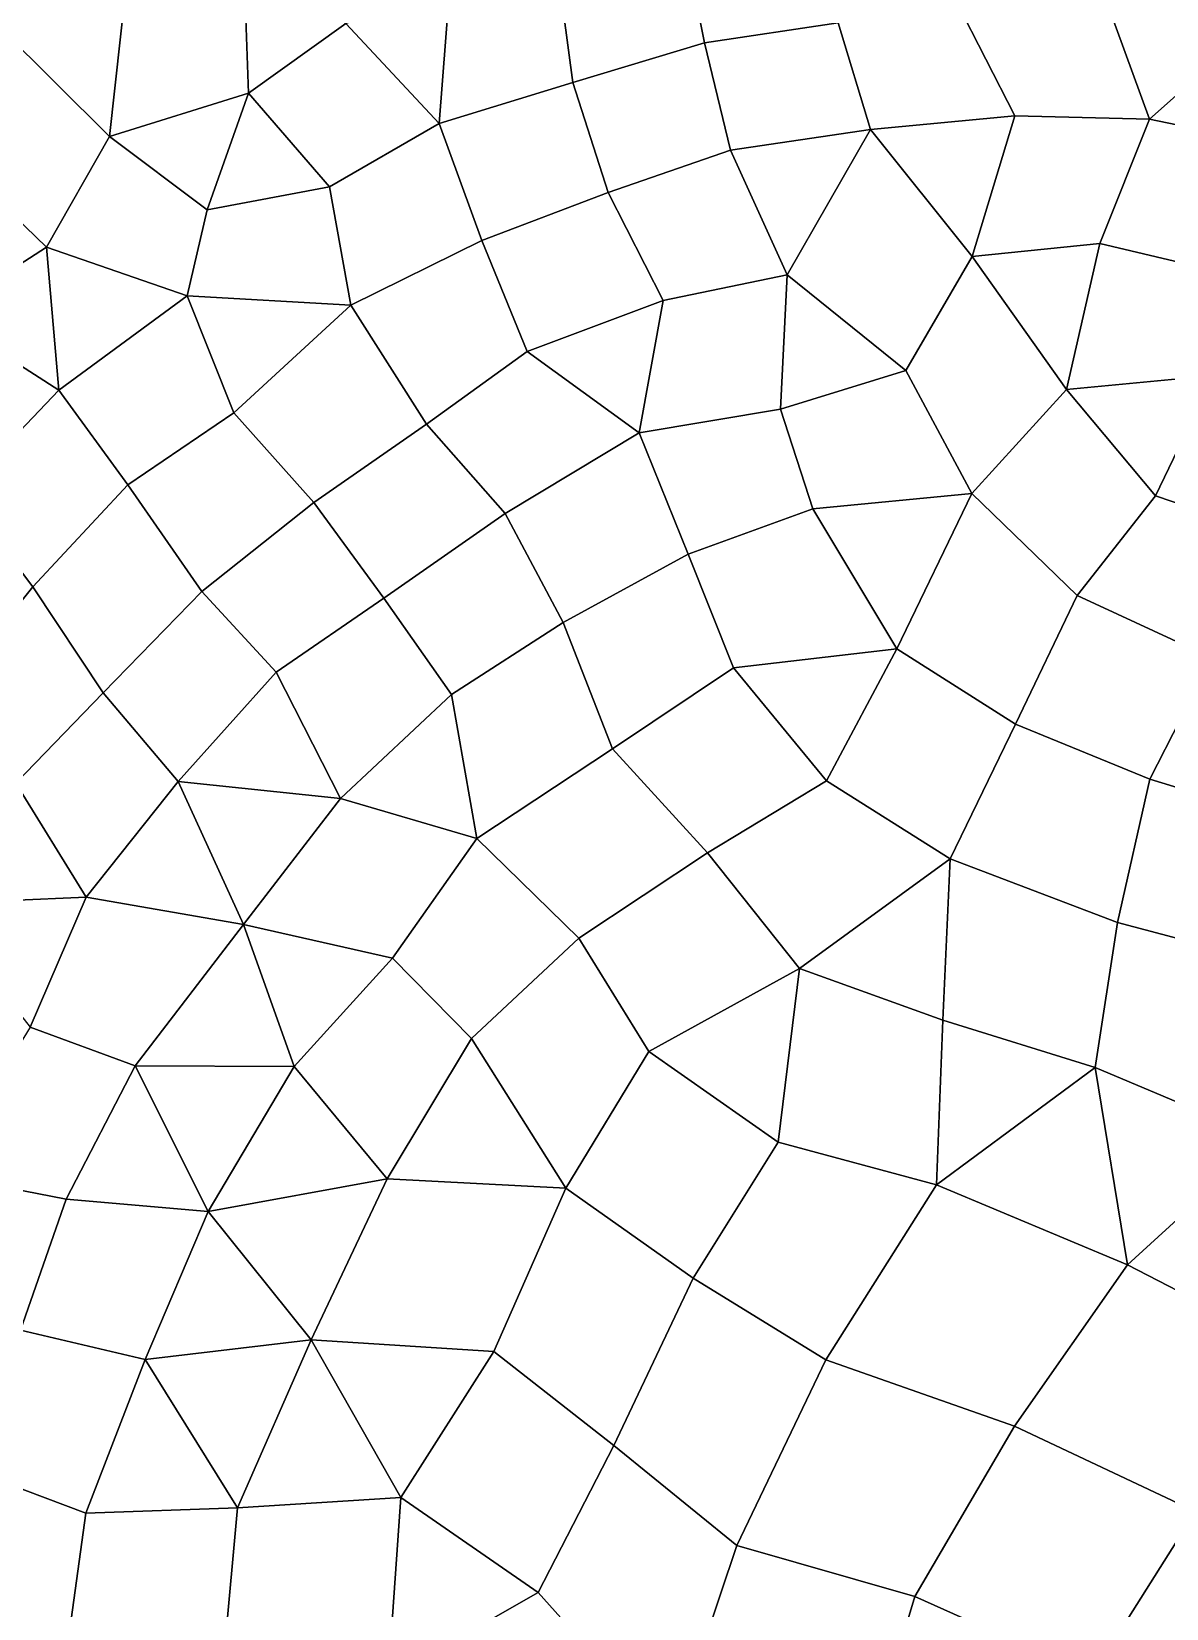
# Model space of a CAD drawing. Extents: x 727294 to 731543, y 8575035 to 8579824.
# Drawn here: x 729907 to 730097.1, y 8578065 to 8578329.2 of the extents above; entities that cross this region are included whole.
import ezdxf

# ---------------------------------------------------------------- set-up
doc = ezdxf.new("R2010")
doc.units = 0
doc.layers.add('MESH_ELEMS', color=250, linetype='CONTINUOUS')
doc.layers.add('MESH_NODES', color=18, linetype='CONTINUOUS')

msp = doc.modelspace()

# ---------------------------------------------------------------- linework, layer by layer
at = {"layer": 'MESH_ELEMS', "color": 179}
for points in [[(730019.72, 8578327.3, 32.18), (730042.13, 8578330.63, 32.17), (730035.45, 8578349.94, 32.27), (730016.34, 8578344.26, 32.43)], [(730085.88, 8578337.52, 31.35), (730094.26, 8578314.5, 31.2), (730113.24, 8578331.38, 30.9), (730100.98, 8578347.35, 30.97)], [(730019.72, 8578327.3, 32.18), (730016.34, 8578344.26, 32.43), (729995.28, 8578338.63, 32.95), (729997.65, 8578320.65, 32.52)], [(729943.34, 8578318.84, 35.35), (729942.58, 8578340.83, 34.28), (729922.85, 8578336.94, 34.64), (729920.07, 8578311.61, 34.46)], [(729942.58, 8578340.83, 34.28), (729943.34, 8578318.84, 35.35), (729959.63, 8578330.52, 34.16), (729942.58, 8578340.83, 34.28)], [(729997.65, 8578320.65, 32.52), (729995.28, 8578338.63, 32.95), (729976.97, 8578335.45, 33.25), (729975.28, 8578313.81, 33.12)], [(729922.85, 8578336.94, 34.64), (729901.9, 8578329.64, 34.95), (729920.07, 8578311.61, 34.46), (729922.85, 8578336.94, 34.64)], [(729976.97, 8578335.45, 33.25), (729959.63, 8578330.52, 34.16), (729975.28, 8578313.81, 33.12), (729976.97, 8578335.45, 33.25)], [(730085.88, 8578337.52, 31.35), (730062.02, 8578334.08, 31.42), (730071.71, 8578315.05, 31.36), (730094.26, 8578314.5, 31.2)], [(730062.02, 8578334.08, 31.42), (730042.13, 8578330.63, 32.17), (730047.51, 8578312.79, 31.95), (730071.71, 8578315.05, 31.36)], [(729956.88, 8578303.19, 34.4), (729975.28, 8578313.81, 33.12), (729959.63, 8578330.52, 34.16), (729943.34, 8578318.84, 35.35)], [(730024.08, 8578309.34, 32.17), (730047.51, 8578312.79, 31.95), (730042.13, 8578330.63, 32.17), (730019.72, 8578327.3, 32.18)], [(730113.24, 8578331.38, 30.9), (730094.26, 8578314.5, 31.2), (730121.76, 8578308.83, 31.07), (730113.24, 8578331.38, 30.9)], [(729920.07, 8578311.61, 34.46), (729901.9, 8578329.64, 34.95), (729893.27, 8578308.78, 35.25), (729909.5, 8578293.06, 34.66)], [(730003.6, 8578302.25, 32.43), (730024.08, 8578309.34, 32.17), (730019.72, 8578327.3, 32.18), (729997.65, 8578320.65, 32.52)], [(730003.6, 8578302.25, 32.43), (729997.65, 8578320.65, 32.52), (729975.28, 8578313.81, 33.12), (729982.42, 8578294.17, 32.75)], [(729936.42, 8578299.3, 36.35), (729943.34, 8578318.84, 35.35), (729920.07, 8578311.61, 34.46), (729936.42, 8578299.3, 36.35)], [(729936.42, 8578299.3, 36.35), (729956.88, 8578303.19, 34.4), (729943.34, 8578318.84, 35.35), (729936.42, 8578299.3, 36.35)], [(730047.51, 8578312.79, 31.95), (730064.57, 8578291.53, 31.28), (730071.71, 8578315.05, 31.36), (730047.51, 8578312.79, 31.95)], [(730085.98, 8578293.66, 31.16), (730094.26, 8578314.5, 31.2), (730071.71, 8578315.05, 31.36), (730064.57, 8578291.53, 31.28)], [(730107.9, 8578288.51, 30.86), (730121.76, 8578308.83, 31.07), (730094.26, 8578314.5, 31.2), (730085.98, 8578293.66, 31.16)], [(729936.42, 8578299.3, 36.35), (729920.07, 8578311.61, 34.46), (729909.5, 8578293.06, 34.66), (729933.06, 8578284.93, 36.02)], [(729982.42, 8578294.17, 32.75), (729975.28, 8578313.81, 33.12), (729956.88, 8578303.19, 34.4), (729960.46, 8578283.34, 33.27)], [(730047.51, 8578312.79, 31.95), (730024.08, 8578309.34, 32.17), (730033.55, 8578288.42, 32), (730047.51, 8578312.79, 31.95)], [(730064.57, 8578291.53, 31.28), (730047.51, 8578312.79, 31.95), (730033.55, 8578288.42, 32), (730053.43, 8578272.38, 31.39)], [(729893.27, 8578308.78, 35.25), (729882.22, 8578294.48, 35.22), (729891.92, 8578281.73, 34.92), (729909.5, 8578293.06, 34.66)], [(730024.08, 8578309.34, 32.17), (730003.6, 8578302.25, 32.43), (730012.81, 8578284.13, 32.07), (730033.55, 8578288.42, 32)], [(729933.06, 8578284.93, 36.02), (729960.46, 8578283.34, 33.27), (729956.88, 8578303.19, 34.4), (729936.42, 8578299.3, 36.35)], [(729990.04, 8578275.61, 32.62), (730012.81, 8578284.13, 32.07), (730003.6, 8578302.25, 32.43), (729982.42, 8578294.17, 32.75)], [(729911.58, 8578269.1, 36.6), (729909.5, 8578293.06, 34.66), (729891.92, 8578281.73, 34.92), (729911.58, 8578269.1, 36.6)], [(729909.5, 8578293.06, 34.66), (729911.58, 8578269.1, 36.6), (729933.06, 8578284.93, 36.02), (729909.5, 8578293.06, 34.66)], [(729960.46, 8578283.34, 33.27), (729973.15, 8578263.42, 33.16), (729990.04, 8578275.61, 32.62), (729982.42, 8578294.17, 32.75)], [(730064.57, 8578291.53, 31.28), (730080.39, 8578269.22, 31.07), (730085.98, 8578293.66, 31.16), (730064.57, 8578291.53, 31.28)], [(730085.98, 8578293.66, 31.16), (730080.39, 8578269.22, 31.07), (730104.98, 8578271.54, 30.87), (730107.9, 8578288.51, 30.86)], [(730053.43, 8578272.38, 31.39), (730064.51, 8578251.78, 31.52), (730080.39, 8578269.22, 31.07), (730064.57, 8578291.53, 31.28)], [(730032.47, 8578265.93, 31.93), (730033.55, 8578288.42, 32), (730012.81, 8578284.13, 32.07), (730008.81, 8578261.99, 32.03)], [(730033.55, 8578288.42, 32), (730032.47, 8578265.93, 31.93), (730053.43, 8578272.38, 31.39), (730033.55, 8578288.42, 32)], [(729911.58, 8578269.1, 36.6), (729923.13, 8578253.23, 33.71), (729940.9, 8578265.31, 33.37), (729933.06, 8578284.93, 36.02)], [(729933.06, 8578284.93, 36.02), (729940.9, 8578265.31, 33.37), (729960.46, 8578283.34, 33.27), (729933.06, 8578284.93, 36.02)], [(729973.15, 8578263.42, 33.16), (729960.46, 8578283.34, 33.27), (729940.9, 8578265.31, 33.37), (729954.3, 8578250.3, 33.08)], [(729990.04, 8578275.61, 32.62), (730008.81, 8578261.99, 32.03), (730012.81, 8578284.13, 32.07), (729990.04, 8578275.61, 32.62)], [(729911.58, 8578269.1, 36.6), (729891.92, 8578281.73, 34.92), (729881.96, 8578266.18, 35.44), (729895.18, 8578251.94, 36.36)], [(729990.04, 8578275.61, 32.62), (729973.15, 8578263.42, 33.16), (729986.35, 8578248.43, 32.28), (730008.81, 8578261.99, 32.03)], [(730053.43, 8578272.38, 31.39), (730032.47, 8578265.93, 31.93), (730037.88, 8578249.25, 31.5), (730064.51, 8578251.78, 31.52)], [(729895.18, 8578251.94, 36.36), (729907.22, 8578236.14, 34.09), (729923.13, 8578253.23, 33.71), (729911.58, 8578269.1, 36.6)], [(730064.51, 8578251.78, 31.52), (730082.18, 8578234.71, 31.15), (730095.28, 8578251.42, 31.09), (730080.39, 8578269.22, 31.07)], [(730080.39, 8578269.22, 31.07), (730095.28, 8578251.42, 31.09), (730104.98, 8578271.54, 30.87), (730080.39, 8578269.22, 31.07)], [(730116.78, 8578244.08, 31.13), (730125.96, 8578263.7, 30.72), (730104.98, 8578271.54, 30.87), (730095.28, 8578251.42, 31.09)], [(729954.3, 8578250.3, 33.08), (729940.9, 8578265.31, 33.37), (729923.13, 8578253.23, 33.71), (729935.54, 8578235.39, 33.11)], [(730032.47, 8578265.93, 31.93), (730008.81, 8578261.99, 32.03), (730016.98, 8578241.63, 31.66), (730037.88, 8578249.25, 31.5)], [(729973.15, 8578263.42, 33.16), (729954.3, 8578250.3, 33.08), (729966.01, 8578234.29, 32.55), (729986.35, 8578248.43, 32.28)], [(729986.35, 8578248.43, 32.28), (729996.06, 8578230.21, 31.86), (730016.98, 8578241.63, 31.66), (730008.81, 8578261.99, 32.03)], [(729935.54, 8578235.39, 33.11), (729923.13, 8578253.23, 33.71), (729907.22, 8578236.14, 34.09), (729918.99, 8578218.4, 33.81)], [(729880.74, 8578234.22, 36.46), (729892.43, 8578217.68, 34.96), (729907.22, 8578236.14, 34.09), (729895.18, 8578251.94, 36.36)], [(730064.51, 8578251.78, 31.52), (730037.88, 8578249.25, 31.5), (730051.94, 8578225.78, 31.31), (730064.51, 8578251.78, 31.52)], [(730051.94, 8578225.78, 31.31), (730071.82, 8578213.18, 31.26), (730082.18, 8578234.71, 31.15), (730064.51, 8578251.78, 31.52)], [(730095.28, 8578251.42, 31.09), (730082.18, 8578234.71, 31.15), (730104.71, 8578224.29, 30.88), (730116.78, 8578244.08, 31.13)], [(729947.95, 8578221.87, 32.75), (729966.01, 8578234.29, 32.55), (729954.3, 8578250.3, 33.08), (729935.54, 8578235.39, 33.11)], [(729996.06, 8578230.21, 31.86), (729986.35, 8578248.43, 32.28), (729966.01, 8578234.29, 32.55), (729977.34, 8578218.14, 32.17)], [(730024.59, 8578222.6, 31.69), (730051.94, 8578225.78, 31.31), (730037.88, 8578249.25, 31.5), (730016.98, 8578241.63, 31.66)], [(730024.59, 8578222.6, 31.69), (730016.98, 8578241.63, 31.66), (729996.06, 8578230.21, 31.86), (730004.31, 8578209.04, 31.76)], [(729892.43, 8578217.68, 34.96), (729904.34, 8578203.26, 34.1), (729918.99, 8578218.4, 33.81), (729907.22, 8578236.14, 34.09)], [(729947.95, 8578221.87, 32.75), (729935.54, 8578235.39, 33.11), (729918.99, 8578218.4, 33.81), (729931.56, 8578203.54, 32.77)], [(730094.31, 8578203.96, 30.98), (730104.71, 8578224.29, 30.88), (730082.18, 8578234.71, 31.15), (730071.82, 8578213.18, 31.26)], [(729947.95, 8578221.87, 32.75), (729958.74, 8578200.72, 32.58), (729977.34, 8578218.14, 32.17), (729966.01, 8578234.29, 32.55)], [(730004.31, 8578209.04, 31.76), (729996.06, 8578230.21, 31.86), (729977.34, 8578218.14, 32.17), (729981.59, 8578193.99, 32.14)], [(730051.94, 8578225.78, 31.31), (730024.59, 8578222.6, 31.69), (730040.18, 8578203.67, 31.4), (730051.94, 8578225.78, 31.31)], [(730071.82, 8578213.18, 31.26), (730051.94, 8578225.78, 31.31), (730040.18, 8578203.67, 31.4), (730060.87, 8578190.57, 31.33)], [(730120.47, 8578195.93, 31.16), (730128.37, 8578218.32, 31.05), (730104.71, 8578224.29, 30.88), (730094.31, 8578203.96, 30.98)], [(729947.95, 8578221.87, 32.75), (729931.56, 8578203.54, 32.77), (729958.74, 8578200.72, 32.58), (729947.95, 8578221.87, 32.75)], [(730020.24, 8578191.61, 31.49), (730040.18, 8578203.67, 31.4), (730024.59, 8578222.6, 31.69), (730004.31, 8578209.04, 31.76)], [(729904.34, 8578203.26, 34.1), (729916.13, 8578184.15, 33.82), (729931.56, 8578203.54, 32.77), (729918.99, 8578218.4, 33.81)], [(729958.74, 8578200.72, 32.58), (729981.59, 8578193.99, 32.14), (729977.34, 8578218.14, 32.17), (729958.74, 8578200.72, 32.58)], [(730088.91, 8578179.94, 31.26), (730094.31, 8578203.96, 30.98), (730071.82, 8578213.18, 31.26), (730060.87, 8578190.57, 31.33)], [(729998.66, 8578177.33, 31.65), (730020.24, 8578191.61, 31.49), (730004.31, 8578209.04, 31.76), (729981.59, 8578193.99, 32.14)], [(729890.52, 8578183.08, 34.2), (729916.13, 8578184.15, 33.82), (729904.34, 8578203.26, 34.1), (729890.52, 8578183.08, 34.2)], [(729916.13, 8578184.15, 33.82), (729942.52, 8578179.6, 32.59), (729931.56, 8578203.54, 32.77), (729916.13, 8578184.15, 33.82)], [(729942.52, 8578179.6, 32.59), (729958.74, 8578200.72, 32.58), (729931.56, 8578203.54, 32.77), (729942.52, 8578179.6, 32.59)], [(730035.66, 8578172.24, 31.51), (730060.87, 8578190.57, 31.33), (730040.18, 8578203.67, 31.4), (730020.24, 8578191.61, 31.49)], [(730088.91, 8578179.94, 31.26), (730113.74, 8578173.36, 31.28), (730120.47, 8578195.93, 31.16), (730094.31, 8578203.96, 30.98)], [(729967.48, 8578173.96, 32.37), (729981.59, 8578193.99, 32.14), (729958.74, 8578200.72, 32.58), (729942.52, 8578179.6, 32.59)], [(729998.66, 8578177.33, 31.65), (729981.59, 8578193.99, 32.14), (729967.48, 8578173.96, 32.37), (729980.72, 8578160.5, 32.01)], [(730010.4, 8578158.32, 31.65), (730035.66, 8578172.24, 31.51), (730020.24, 8578191.61, 31.49), (729998.66, 8578177.33, 31.65)], [(730035.66, 8578172.24, 31.51), (730059.65, 8578163.58, 31.49), (730060.87, 8578190.57, 31.33), (730035.66, 8578172.24, 31.51)], [(730059.65, 8578163.58, 31.49), (730085.15, 8578155.66, 31.38), (730088.91, 8578179.94, 31.26), (730060.87, 8578190.57, 31.33)], [(729916.13, 8578184.15, 33.82), (729890.52, 8578183.08, 34.2), (729906.76, 8578162.42, 33.15), (729916.13, 8578184.15, 33.82)], [(729924.34, 8578155.93, 32.87), (729942.52, 8578179.6, 32.59), (729916.13, 8578184.15, 33.82), (729906.76, 8578162.42, 33.15)], [(729924.34, 8578155.93, 32.87), (729951.01, 8578155.83, 32.51), (729942.52, 8578179.6, 32.59), (729924.34, 8578155.93, 32.87)], [(729951.01, 8578155.83, 32.51), (729967.48, 8578173.96, 32.37), (729942.52, 8578179.6, 32.59), (729951.01, 8578155.83, 32.51)], [(730113.74, 8578173.36, 31.28), (730088.91, 8578179.94, 31.26), (730085.15, 8578155.66, 31.38), (730113.63, 8578143.64, 31.31)], [(730010.4, 8578158.32, 31.65), (729998.66, 8578177.33, 31.65), (729980.72, 8578160.5, 32.01), (729996.48, 8578135.44, 31.89)], [(729980.72, 8578160.5, 32.01), (729967.48, 8578173.96, 32.37), (729951.01, 8578155.83, 32.51), (729966.57, 8578136.97, 32.13)], [(730035.66, 8578172.24, 31.51), (730010.4, 8578158.32, 31.65), (730032.09, 8578143.13, 31.82), (730035.66, 8578172.24, 31.51)], [(730059.65, 8578163.58, 31.49), (730035.66, 8578172.24, 31.51), (730032.09, 8578143.13, 31.82), (730058.6, 8578136, 31.58)], [(730059.65, 8578163.58, 31.49), (730058.6, 8578136, 31.58), (730085.15, 8578155.66, 31.38), (730059.65, 8578163.58, 31.49)], [(729906.76, 8578162.42, 33.15), (729891.6, 8578137.71, 33.03), (729912.79, 8578133.57, 32.97), (729924.34, 8578155.93, 32.87)], [(729966.57, 8578136.97, 32.13), (729996.48, 8578135.44, 31.89), (729980.72, 8578160.5, 32.01), (729966.57, 8578136.97, 32.13)], [(730017.83, 8578120.32, 31.94), (730032.09, 8578143.13, 31.82), (730010.4, 8578158.32, 31.65), (729996.48, 8578135.44, 31.89)], [(729912.79, 8578133.57, 32.97), (729936.58, 8578131.51, 32.67), (729924.34, 8578155.93, 32.87), (729912.79, 8578133.57, 32.97)], [(729951.01, 8578155.83, 32.51), (729924.34, 8578155.93, 32.87), (729936.58, 8578131.51, 32.67), (729951.01, 8578155.83, 32.51)], [(729951.01, 8578155.83, 32.51), (729936.58, 8578131.51, 32.67), (729966.57, 8578136.97, 32.13), (729951.01, 8578155.83, 32.51)], [(730090.59, 8578122.59, 31.47), (730085.15, 8578155.66, 31.38), (730058.6, 8578136, 31.58), (730090.59, 8578122.59, 31.47)], [(730085.15, 8578155.66, 31.38), (730090.59, 8578122.59, 31.47), (730113.63, 8578143.64, 31.31), (730085.15, 8578155.66, 31.38)], [(730040.06, 8578106.68, 31.6), (730058.6, 8578136, 31.58), (730032.09, 8578143.13, 31.82), (730017.83, 8578120.32, 31.94)], [(730121.32, 8578106.7, 31.15), (730137.42, 8578126.08, 31.09), (730113.63, 8578143.64, 31.31), (730090.59, 8578122.59, 31.47)], [(729905.13, 8578111.65, 32.94), (729912.79, 8578133.57, 32.97), (729891.6, 8578137.71, 33.03), (729884.98, 8578116.43, 32.96)], [(729953.83, 8578110.01, 32.09), (729966.57, 8578136.97, 32.13), (729936.58, 8578131.51, 32.67), (729953.83, 8578110.01, 32.09)], [(729966.57, 8578136.97, 32.13), (729953.83, 8578110.01, 32.09), (729984.45, 8578108.05, 32.01), (729996.48, 8578135.44, 31.89)], [(729984.45, 8578108.05, 32.01), (730004.56, 8578092.29, 31.76), (730017.83, 8578120.32, 31.94), (729996.48, 8578135.44, 31.89)], [(730058.6, 8578136, 31.58), (730040.06, 8578106.68, 31.6), (730071.68, 8578095.58, 31.27), (730090.59, 8578122.59, 31.47)], [(729926, 8578106.75, 32.27), (729936.58, 8578131.51, 32.67), (729912.79, 8578133.57, 32.97), (729905.13, 8578111.65, 32.94)], [(729953.83, 8578110.01, 32.09), (729936.58, 8578131.51, 32.67), (729926, 8578106.75, 32.27), (729953.83, 8578110.01, 32.09)], [(730101.99, 8578081.28, 31.18), (730121.32, 8578106.7, 31.15), (730090.59, 8578122.59, 31.47), (730071.68, 8578095.58, 31.27)], [(730004.56, 8578092.29, 31.76), (730025.13, 8578075.58, 31.78), (730040.06, 8578106.68, 31.6), (730017.83, 8578120.32, 31.94)], [(729916.09, 8578080.97, 32.41), (729926, 8578106.75, 32.27), (729905.13, 8578111.65, 32.94), (729895.6, 8578088.67, 32.88)], [(729953.83, 8578110.01, 32.09), (729926, 8578106.75, 32.27), (729941.48, 8578081.88, 32.08), (729953.83, 8578110.01, 32.09)], [(729953.83, 8578110.01, 32.09), (729941.48, 8578081.88, 32.08), (729968.88, 8578083.61, 32.31), (729953.83, 8578110.01, 32.09)], [(729984.45, 8578108.05, 32.01), (729953.83, 8578110.01, 32.09), (729968.88, 8578083.61, 32.31), (729984.45, 8578108.05, 32.01)], [(729968.88, 8578083.61, 32.31), (729991.86, 8578067.69, 31.99), (730004.56, 8578092.29, 31.76), (729984.45, 8578108.05, 32.01)], [(729926, 8578106.75, 32.27), (729916.09, 8578080.97, 32.41), (729941.48, 8578081.88, 32.08), (729926, 8578106.75, 32.27)], [(730054.99, 8578067.04, 31.87), (730071.68, 8578095.58, 31.27), (730040.06, 8578106.68, 31.6), (730025.13, 8578075.58, 31.78)], [(730084.6, 8578053.71, 31.47), (730101.99, 8578081.28, 31.18), (730071.68, 8578095.58, 31.27), (730054.99, 8578067.04, 31.87)], [(729991.86, 8578067.69, 31.99), (730014.16, 8578042.8, 31.99), (730025.13, 8578075.58, 31.78), (730004.56, 8578092.29, 31.76)], [(729890.66, 8578063.71, 32.82), (729912.71, 8578056.7, 32.67), (729916.09, 8578080.97, 32.41), (729895.6, 8578088.67, 32.88)], [(729939.39, 8578058.56, 32.5), (729941.48, 8578081.88, 32.08), (729916.09, 8578080.97, 32.41), (729912.71, 8578056.7, 32.67)], [(729966.76, 8578053.34, 32.49), (729968.88, 8578083.61, 32.31), (729941.48, 8578081.88, 32.08), (729939.39, 8578058.56, 32.5)], [(729968.88, 8578083.61, 32.31), (729966.76, 8578053.34, 32.49), (729991.86, 8578067.69, 31.99), (729968.88, 8578083.61, 32.31)], [(730113.88, 8578039.45, 31.63), (730131.84, 8578063.23, 31.52), (730101.99, 8578081.28, 31.18), (730084.6, 8578053.71, 31.47)], [(730045.28, 8578034.69, 31.65), (730054.99, 8578067.04, 31.87), (730025.13, 8578075.58, 31.78), (730014.16, 8578042.8, 31.99)], [(729983.27, 8578028.9, 32.35), (730014.16, 8578042.8, 31.99), (729991.86, 8578067.69, 31.99), (729966.76, 8578053.34, 32.49)], [(730045.28, 8578034.69, 31.65), (730075.27, 8578021.08, 31.86), (730084.6, 8578053.71, 31.47), (730054.99, 8578067.04, 31.87)]]:
    msp.add_3dface(points, dxfattribs=at)
at = {"layer": 'MESH_NODES', "color": 18}
for p in [(730019.72, 8578327.3, 32.18), (729997.65, 8578320.65, 32.52), (729943.34, 8578318.84, 35.35), (730071.71, 8578315.05, 31.36), (730094.26, 8578314.5, 31.2), (729920.07, 8578311.61, 34.46), (729975.28, 8578313.81, 33.12), (730047.51, 8578312.79, 31.95), (730024.08, 8578309.34, 32.17), (729956.88, 8578303.19, 34.4), (730003.6, 8578302.25, 32.43), (729936.42, 8578299.3, 36.35), (729909.5, 8578293.06, 34.66), (729982.42, 8578294.17, 32.75), (730085.98, 8578293.66, 31.16), (730064.57, 8578291.53, 31.28), (730033.55, 8578288.42, 32), (729933.06, 8578284.93, 36.02), (729960.46, 8578283.34, 33.27), (730012.81, 8578284.13, 32.07), (729990.04, 8578275.61, 32.62), (730053.43, 8578272.38, 31.39), (729911.58, 8578269.1, 36.6), (730080.39, 8578269.22, 31.07), (729940.9, 8578265.31, 33.37), (730032.47, 8578265.93, 31.93), (729973.15, 8578263.42, 33.16), (730008.81, 8578261.99, 32.03), (729923.13, 8578253.23, 33.71), (730064.51, 8578251.78, 31.52), (730095.28, 8578251.42, 31.09), (729954.3, 8578250.3, 33.08), (729986.35, 8578248.43, 32.28), (730037.88, 8578249.25, 31.5), (730016.98, 8578241.63, 31.66), (729907.22, 8578236.14, 34.09), (729935.54, 8578235.39, 33.11), (730082.18, 8578234.71, 31.15), (729966.01, 8578234.29, 32.55), (729996.06, 8578230.21, 31.86), (730051.94, 8578225.78, 31.31), (729947.95, 8578221.87, 32.75), (730024.59, 8578222.6, 31.69), (729918.99, 8578218.4, 33.81), (729977.34, 8578218.14, 32.17), (730071.82, 8578213.18, 31.26), (730004.31, 8578209.04, 31.76), (729931.56, 8578203.54, 32.77), (730040.18, 8578203.67, 31.4), (730094.31, 8578203.96, 30.98), (729958.74, 8578200.72, 32.58), (729981.59, 8578193.99, 32.14), (730020.24, 8578191.61, 31.49), (730060.87, 8578190.57, 31.33), (729916.13, 8578184.15, 33.82), (729942.52, 8578179.6, 32.59), (730088.91, 8578179.94, 31.26), (729998.66, 8578177.33, 31.65), (729967.48, 8578173.96, 32.37), (730035.66, 8578172.24, 31.51), (730059.65, 8578163.58, 31.49), (729980.72, 8578160.5, 32.01), (730010.4, 8578158.32, 31.65), (729924.34, 8578155.93, 32.87), (729951.01, 8578155.83, 32.51), (730085.15, 8578155.66, 31.38), (730032.09, 8578143.13, 31.82), (729966.57, 8578136.97, 32.13), (729996.48, 8578135.44, 31.89), (730058.6, 8578136, 31.58), (729912.79, 8578133.57, 32.97), (729936.58, 8578131.51, 32.67), (730090.59, 8578122.59, 31.47), (730017.83, 8578120.32, 31.94), (729953.83, 8578110.01, 32.09), (729984.45, 8578108.05, 32.01), (729926, 8578106.75, 32.27), (730040.06, 8578106.68, 31.6), (730071.68, 8578095.58, 31.27), (730004.56, 8578092.29, 31.76), (729941.48, 8578081.88, 32.08), (729968.88, 8578083.61, 32.31), (729916.09, 8578080.97, 32.41), (730025.13, 8578075.58, 31.78), (729991.86, 8578067.69, 31.99), (730054.99, 8578067.04, 31.87)]:
    msp.add_point(p, dxfattribs=at)

doc.saveas('drawing.dxf')
